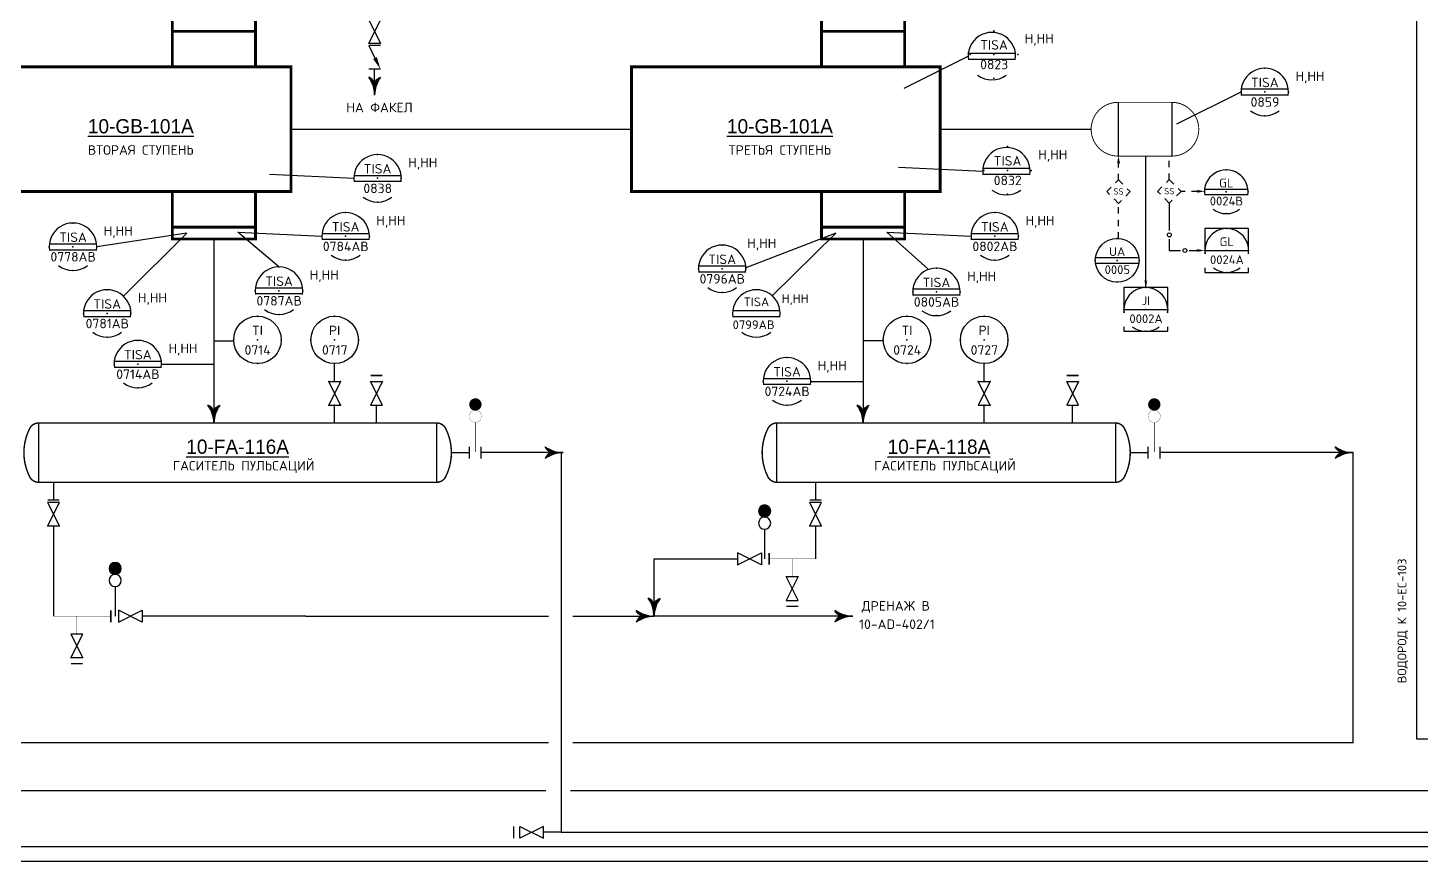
# Model space of a CAD drawing. Extents: x 230 to 652, y 120 to 276.
# Drawn here: x 303.64 to 325.93, y 123.62 to 136.96 of the extents above; entities that cross this region are included whole.
import ezdxf
from ezdxf.enums import TextEntityAlignment as Align

# ---------------------------------------------------------------- set-up
doc = ezdxf.new("R2010")
doc.units = 0
doc.header["$MEASUREMENT"] = 0
doc.linetypes.add('HIDDEN', pattern=[0.125, 0.0625, -0.0625])
doc.linetypes.add('SDASH', pattern=[0.09375, 0.046875, -0.046875])
doc.layers.get('0').update_dxf_attribs({"linetype": 'CONTINUOUS'})
for name, color, linetype in [('IN-ATTRIBS', 7, 'CONTINUOUS'), ('IN-ELECTRICAL', 7, 'HIDDEN'), ('IN-EQUIPMENT', 7, 'CONTINUOUS'), ('IN-INSTRUMENT', 7, 'SDASH'), ('IN-MAJ-PROC', 3, 'CONTINUOUS'), ('IN-MIN-PROC', 7, 'CONTINUOUS'), ('IN-SOFTWARE', 7, 'CONTINUOUS'), ('IN-TEXT', 51, 'CONTINUOUS')]:
    doc.layers.add(name, color=color, linetype=linetype)
doc.styles.add('ATTRIBS', font='SIMPLEX', dxfattribs={"width": 0.8, "height": 0.125})
doc.styles.add('B2', font='AU101S01', dxfattribs={"height": 0.14})
doc.styles.add('NARROW', font='simplex', dxfattribs={"width": 0.75, "height": 0.1})
doc.styles.add('S1', font='SIMPLEX.shx')
doc.styles.add('SIMPLEX', font='SIMPLEX')

# ---------------------------------------------------------------- blocks, each defined once
blk = doc.blocks.new('BUBTEXT')
at = {"layer": 'IN-ATTRIBS'}
for p in [(0, 0.25), (-0.25, 0), (0, 0), (0.25, 0), (0, -0.25)]:
    blk.add_point(p, dxfattribs=at)
at = {"layer": 'IN-ATTRIBS', "flags": 1}
for tag, style, width, p in [('IDNUM', 'ATTRIBS', 0.8, (0.009, 0.584)), ('DWGNO', 'ATTRIBS', 0.8, (0.003, 0.447)), ('FILENO', 'ATTRIBS', 0.8, (-0.003, 0.311)), ('LOC', 'ATTRIBS', 0.8, (-0.08, -0.422)), ('SIG', 'ATTRIBS', 0.8, (-0.087, -0.563)), ('INSTALL', 'ATTRIBS', 0.8, (-0.087, -0.699)), ('DATE', 'ATTRIBS', 0.8, (-0.088, -0.969)), ('SERV', 'ATTRIBS', 0.8, (-0.083, -0.838)), ('DES', 'NARROW', 0.75, (-0.087, -1.102)), ('CSYS', 'NARROW', 0.75, (-0.087, -1.243))]:
    blk.add_attdef(tag, text='', height=0.1, dxfattribs=dict(at, style=style, width=width)).set_placement(p, align=Align.CENTER)
at = {"layer": 'IN-ATTRIBS', "style": 'ATTRIBS', "flags": 1}
blk.add_attdef('SYSCDI', text='', height=0.1, dxfattribs=at).set_placement((-0.312, 0.312), align=Align.RIGHT)
at = {"layer": 'IN-ATTRIBS', "style": 'S1'}
for tag, p in [('XT', (0.324, 0.257)), ('A1', (0.323, 0.115)), ('A2', (0.323, -0.035)), ('A3', (0.323, -0.185)), ('RES', (0.323, -0.342))]:
    blk.add_attdef(tag, p, '', height=0.1, dxfattribs=at)
at = {"layer": 'IN-ATTRIBS', "style": 'ATTRIBS'}
blk.add_attdef('SYSCDV', text='', height=0.1, dxfattribs=at).set_placement((-0.312, 0.141), align=Align.RIGHT)
at = {"layer": 'IN-ATTRIBS', "style": 'S1'}
for tag, p in [('INSTTYPE', (0, 0.05)), ('TAGNUM', (0.002, -0.156)), ('MD', (0.402, -0.565)), ('SZ', (0.402, -0.696))]:
    blk.add_attdef(tag, text='', height=0.1, dxfattribs=at).set_placement(p, align=Align.CENTER)
blk = doc.blocks.new('T1FLANGE')
at = {"layer": 'IN-EQUIPMENT', "const_width": 0.015}
blk.add_lwpolyline([(0, 0.0625), (0, -0.0625)], dxfattribs=at)
blk = doc.blocks.new('PE13')
at = {"const_width": 0.015}
for points in [[(0, 0), (0.1875, 0)], [(0.1875, 0.0625), (0.1875, -0.0625)]]:
    blk.add_lwpolyline(points, dxfattribs=at)
blk = doc.blocks.new('PE2')
for points in [[(0, 0, 0.150368), (0.188, 0.062, 0.150368)], [(0.125, 0, 0.206864), (0.188, 0.062, 0.206864)], [(0.125, 0, -0.206864), (0.188, -0.062, -0.206864)]]:
    blk.add_lwpolyline(points, format="xyb")
blk.add_arc((-0.008, -0.336), 0.336, 54.4623, 88.6678)
for points in [[(0, 0), (0.125, 0), (0.04, 0.003), (0.141, 0.008)], [(0, 0), (0.125, 0), (0.04, -0.003), (0.141, -0.008)], [(0.04, 0.003), (0.141, 0.008), (0.079, 0.011), (0.156, 0.019)], [(0.079, 0.011), (0.156, 0.019), (0.117, 0.024), (0.169, 0.031)], [(0.117, 0.024), (0.169, 0.031), (0.154, 0.041), (0.179, 0.046)], [(0.154, 0.041), (0.179, 0.046), (0.188, 0.062)], [(0.04, -0.003), (0.141, -0.008), (0.079, -0.011), (0.156, -0.019)], [(0.079, -0.011), (0.156, -0.019), (0.117, -0.024), (0.169, -0.031)], [(0.117, -0.024), (0.169, -0.031), (0.154, -0.041), (0.179, -0.046)], [(0.154, -0.041), (0.179, -0.046), (0.188, -0.062)]]:
    blk.add_solid(points)
blk = doc.blocks.new('-ARROW')
blk.add_line((0.085, 0), (0.125, 0))
for points in [[(0.085, 0), (0, 0), (0.085, 0), (0.124, 0.025)], [(0.085, 0), (0, 0), (0.085, 0), (0.124, -0.025)]]:
    blk.add_solid(points)
blk = doc.blocks.new('PH11')
blk.add_lwpolyline([(-0.188, 0), (0, 0.188), (0.188, 0), (0, -0.188), (-0.188, 0)])
at = {"layer": 'IN-ATTRIBS', "style": 'S1', "flags": 1}
for tag, p in [('IDNUM', (0.003, 0.367)), ('DWGNO', (-0.003, 0.23)), ('MODNO', (0, -0.537)), ('SIG', (-0.002, -0.389)), ('ADDR', (0, -0.837)), ('DATE', (-0.008, -0.985))]:
    blk.add_attdef(tag, text='', height=0.1, dxfattribs=at).set_placement(p, align=Align.CENTER)
at = {"layer": 'IN-ATTRIBS', "style": 'S1'}
for tag, p in [('LSYS', (0, -0.047)), ('LNUM', (0.228, -0.183)), ('PT', (0, -0.687))]:
    blk.add_attdef(tag, text='', height=0.1, dxfattribs=at).set_placement(p, align=Align.CENTER)
blk = doc.blocks.new('SOFTCIR')
blk.add_circle((0, 0), 0.266)

msp = doc.modelspace()

# ---------------------------------------------------------------- hatches: boundary and pattern name
for points in [[(315.527, 129.228, -1), (315.334, 129.228, -1)], [(304.941, 128.31, 1), (305.135, 128.31, 1)]]:
    msp.add_hatch(color=2).paths.add_polyline_path(points)

# ---------------------------------------------------------------- linework, layer by layer
at = {"color": 3, "linetype": 'Continuous'}
for p, q in [((325.867, 125.578), (325.867, 147.149)), ((306.618, 133.583), (306.618, 131.778)), ((317.005, 133.583), (317.005, 131.778)), ((306.618, 131.778), (306.618, 130.828)), ((317.005, 131.778), (317.005, 130.828)), ((312.206, 130.163), (310.893, 130.163)), ((312.176, 130.166), (312.176, 124.085)), ((324.847, 130.163), (321.755, 130.163)), ((324.847, 125.515), (324.847, 130.163)), ((311.971, 125.515), (302.366, 125.515)), ((324.847, 125.515), (312.363, 125.515)), ((329.221, 125.578), (325.867, 125.578)), ((312.176, 124.085), (392.713, 124.085)), ((302.257, 123.858), (392.953, 123.858))]:
    msp.add_line(p, q, dxfattribs=at)
at = {"color": 2}
for p, q in [((309.285, 136.68), (309.095, 136.68)), ((309.095, 136.68), (309.196, 136.479)), ((309.285, 136.3), (309.095, 136.3)), ((310.703, 130.258), (310.703, 130.068)), ((315.43, 128.938), (315.43, 128.463)), ((305.038, 128.019), (305.038, 127.544))]:
    msp.add_line(p, q, dxfattribs=at)
at = {"color": 7, "linetype": 'Continuous'}
for p, q in [((317.661, 136), (318.686, 136.512)), ((322.027, 135.427), (323.053, 135.939)), ((317.572, 134.732), (318.919, 134.669)), ((307.51, 134.619), (308.857, 134.556)), ((306.183, 133.676), (304.744, 133.458)), ((305.174, 132.666), (306.183, 133.676)), ((306.999, 133.69), (308.346, 133.627)), ((307.656, 133.135), (306.999, 133.69)), ((316.57, 133.676), (315.128, 133.123)), ((315.552, 132.674), (316.57, 133.676)), ((318.04, 133.107), (317.386, 133.69)), ((317.386, 133.69), (318.733, 133.627)), ((306.618, 131.955), (306.936, 131.955)), ((317.329, 131.952), (317.005, 131.952)), ((305.781, 131.579), (306.618, 131.579)), ((316.168, 131.303), (317.005, 131.303))]:
    msp.add_line(p, q, dxfattribs=at)
at = {"linetype": 'Continuous'}
for p, q in [((318.689, 136.558), (319.443, 136.558)), ((318.689, 136.463), (319.443, 136.463)), ((323.056, 135.985), (323.81, 135.985)), ((323.056, 135.89), (323.81, 135.89)), ((307.853, 135.341), (313.3, 135.341)), ((318.24, 135.341), (320.655, 135.341)), ((318.922, 134.715), (319.676, 134.715)), ((308.86, 134.602), (309.614, 134.602)), ((308.86, 134.507), (309.614, 134.507)), ((318.922, 134.62), (319.676, 134.62)), ((322.47, 134.382), (323.165, 134.382)), ((322.47, 134.295), (323.165, 134.295)), ((308.349, 133.673), (309.103, 133.673)), ((308.349, 133.578), (309.103, 133.578)), ((318.736, 133.673), (319.49, 133.673)), ((318.736, 133.578), (319.49, 133.578)), ((303.987, 133.506), (304.741, 133.506)), ((303.987, 133.411), (304.741, 133.411)), ((322.474, 133.399), (323.174, 133.399)), ((314.374, 133.153), (315.128, 133.153)), ((320.723, 133.285), (321.418, 133.285)), ((320.723, 133.198), (321.418, 133.198)), ((314.374, 133.058), (315.128, 133.058)), ((307.283, 132.803), (308.037, 132.803)), ((307.283, 132.708), (308.037, 132.708)), ((317.802, 132.783), (318.556, 132.783)), ((317.802, 132.688), (318.556, 132.688)), ((304.534, 132.439), (305.288, 132.439)), ((314.921, 132.439), (315.675, 132.439)), ((321.18, 132.455), (321.88, 132.455)), ((304.534, 132.344), (305.288, 132.344)), ((314.921, 132.344), (315.675, 132.344)), ((305.024, 131.628), (305.778, 131.628)), ((305.024, 131.533), (305.778, 131.533)), ((315.411, 131.352), (316.165, 131.352)), ((315.411, 131.257), (316.165, 131.257))]:
    msp.add_line(p, q, dxfattribs=at)
at = {"color": 5, "linetype": 'Continuous'}
for p, q in [((304.053, 128.985), (304.053, 127.544)), ((316.245, 128.985), (316.245, 128.463)), ((313.662, 127.544), (313.662, 128.463)), ((313.662, 128.463), (314.998, 128.463)), ((308.088, 127.544), (305.47, 127.544)), ((308.088, 127.544), (311.971, 127.544)), ((312.363, 127.544), (313.662, 127.544)), ((316.84, 127.544), (313.631, 127.546)), ((302.424, 124.756), (311.932, 124.756)), ((312.324, 124.756), (336.281, 124.756)), ((312.176, 124.085), (311.891, 124.085))]:
    msp.add_line(p, q, dxfattribs=at)
at = {"color": 6, "linetype": 'Continuous'}
msp.add_line((229.992, 123.624), (499.167, 123.624), dxfattribs=at)
at = {"color": 2}
for points in [[(309.096, 137.092), (309.286, 136.712), (309.096, 136.712), (309.286, 137.092)], [(308.645, 130.923), (308.455, 131.303), (308.645, 131.303), (308.455, 130.923)], [(309.316, 130.923), (309.126, 131.303), (309.316, 131.303), (309.126, 130.923)], [(319.038, 130.923), (318.848, 131.303), (319.038, 131.303), (318.848, 130.923)], [(320.453, 130.923), (320.263, 131.303), (320.453, 131.303), (320.263, 130.923)], [(303.958, 129.365), (304.148, 128.985), (303.958, 128.985), (304.148, 129.365)], [(316.15, 129.365), (316.34, 128.985), (316.15, 128.985), (316.34, 129.365)], [(315.378, 128.368), (314.998, 128.558), (314.998, 128.368), (315.378, 128.558)], [(315.967, 128.178), (315.777, 127.798), (315.967, 127.798), (315.777, 128.178)], [(305.09, 127.449), (305.47, 127.639), (305.47, 127.449), (305.09, 127.639)], [(304.331, 127.259), (304.521, 126.879), (304.331, 126.879), (304.521, 127.259)], [(311.891, 124.18), (311.511, 123.99), (311.511, 124.18), (311.891, 123.99)]]:
    msp.add_lwpolyline(points, close=True, dxfattribs=at)
for points in [[(323.174, 133.345), (323.174, 133.749), (322.474, 133.749), (322.474, 133.345)], [(322.474, 133.121), (322.474, 133.049), (323.174, 133.049), (323.174, 133.121)], [(321.88, 132.401), (321.88, 132.805), (321.18, 132.805), (321.18, 132.401)], [(321.18, 132.176), (321.18, 132.105), (321.88, 132.105), (321.88, 132.176)]]:
    msp.add_lwpolyline(points)
for points, const_width in [([(310.753, 130.934, 1), (310.852, 130.934, 1)], 0.0988), ([(321.615, 130.934, 1), (321.714, 130.934, 1)], 0.0988), ([(310.705, 130.744, 1), (310.899, 130.744, 1)], 0.0038), ([(321.568, 130.744, 1), (321.761, 130.744, 1)], 0.0038)]:
    msp.add_lwpolyline(points, format="xyb", close=True, dxfattribs=dict(at, const_width=const_width))
for points, const_width in [([(310.802, 130.649), (310.802, 130.174)], 0.0076), ([(321.665, 130.649), (321.665, 130.174)], 0.0076), ([(321.565, 130.258), (321.565, 130.068)], 0.0228)]:
    msp.add_lwpolyline(points, dxfattribs=dict(at, const_width=const_width))
at = {"const_width": 0.0228}
for points in [[(310.418, 130.163), (310.703, 130.163)], [(321.28, 130.163), (321.565, 130.163)]]:
    msp.add_lwpolyline(points, dxfattribs=at)
at = {"color": 5, "linetype": 'Continuous', "const_width": 0.0076}
for points in [[(315.503, 128.463), (316.245, 128.463)], [(315.872, 128.463), (315.872, 128.178)], [(304.969, 127.544), (304.053, 127.544)], [(304.426, 127.544), (304.426, 127.259)]]:
    msp.add_lwpolyline(points, dxfattribs=at)
for centre, radius in [((321.071, 133.241), 0.35), ((307.315, 131.968), 0.38), ((308.55, 131.968), 0.38), ((317.708, 131.968), 0.38), ((318.943, 131.968), 0.38)]:
    msp.add_circle(centre, radius)
for centre, radius, start, end in [((319.066, 136.51), 0.38, 351.1529, 188.8471), ((319.066, 136.51), 0.38, 232.6037, 307.3963), ((323.433, 135.937), 0.38, 351.1529, 188.8471), ((323.433, 135.937), 0.38, 232.6037, 307.3963), ((309.237, 134.555), 0.38, 351.1529, 188.8471), ((319.299, 134.668), 0.38, 351.1529, 188.8471), ((322.817, 134.339), 0.35, 351.1529, 188.8471), ((309.237, 134.555), 0.38, 232.6037, 307.3963), ((319.299, 134.668), 0.38, 232.6037, 307.3963), ((308.726, 133.626), 0.38, 351.1529, 188.8471), ((319.113, 133.626), 0.38, 351.1529, 188.8471), ((322.817, 134.339), 0.35, 232.6037, 307.3963), ((304.364, 133.459), 0.38, 351.1529, 188.8471), ((322.824, 133.399), 0.35, 351.1529, 188.8471), ((308.726, 133.626), 0.38, 232.6037, 307.3963), ((314.751, 133.106), 0.38, 351.1529, 188.8471), ((319.113, 133.626), 0.38, 232.6037, 307.3963), ((304.364, 133.459), 0.38, 232.6037, 307.3963), ((307.66, 132.755), 0.38, 351.1529, 188.8471), ((318.179, 132.736), 0.38, 351.1529, 188.8471), ((322.824, 133.399), 0.35, 232.6037, 307.3963), ((304.911, 132.391), 0.38, 351.1529, 188.8471), ((314.751, 133.106), 0.38, 232.6037, 307.3963), ((315.298, 132.391), 0.38, 351.1529, 188.8471), ((321.53, 132.455), 0.35, 351.1529, 188.8471), ((307.66, 132.755), 0.38, 232.6037, 307.3963), ((318.179, 132.736), 0.38, 232.6037, 307.3963), ((304.911, 132.391), 0.38, 232.6037, 307.3963), ((315.298, 132.391), 0.38, 232.6037, 307.3963), ((321.53, 132.455), 0.35, 232.6037, 307.3963), ((305.401, 131.58), 0.38, 351.1529, 188.8471), ((315.788, 131.305), 0.38, 351.1529, 188.8471), ((305.401, 131.58), 0.38, 232.6037, 307.3963), ((315.788, 131.305), 0.38, 232.6037, 307.3963)]:
    msp.add_arc(centre, radius, start, end)
at = {"color": 2}
for centre, start, end in [((315.43, 129.228), 0, 180), ((315.43, 129.228), 180, 0), ((315.43, 129.035), 0, 180), ((315.43, 129.035), 180, 0), ((305.038, 128.31), 0, 180), ((305.038, 128.31), 180, 0), ((305.038, 128.116), 0, 180), ((305.038, 128.116), 180, 0)]:
    msp.add_arc(centre, 0.0969, start, end, dxfattribs=at)
msp.add_solid([(309.225, 136.496), (309.285, 136.3), (309.167, 136.463)], dxfattribs=at)
at = {"layer": 'IN-ATTRIBS', "color": 2}
for p in [(308.455, 131.303), (308.55, 131.303), (308.645, 131.303), (318.848, 131.303), (318.943, 131.303), (319.038, 131.303), (308.455, 130.923), (308.55, 130.923), (308.645, 130.923), (318.943, 130.923), (319.038, 130.923)]:
    msp.add_point(p, dxfattribs=at)
at = {"layer": 'IN-ELECTRICAL', "linetype": 'Continuous'}
msp.add_line((321.53, 132.805), (321.53, 134.91), dxfattribs=at)
at = {"layer": 'IN-ELECTRICAL'}
for p, q in [((321.905, 134.533), (321.905, 134.91)), ((321.092, 134.528), (321.092, 134.801)), ((322.358, 134.346), (322.092, 134.346)), ((321.092, 133.591), (321.092, 134.16))]:
    msp.add_line(p, q, dxfattribs=at)
at = {"layer": 'IN-EQUIPMENT', "color": 6}
for p, q in [((321.085, 135.771), (321.085, 134.91)), ((321.946, 135.771), (321.946, 134.91)), ((303.816, 129.688), (303.816, 130.638)), ((310.181, 130.638), (310.181, 129.688)), ((315.628, 129.688), (315.628, 130.638)), ((321.043, 130.638), (321.043, 129.688))]:
    msp.add_line(p, q, dxfattribs=at)
at = {"layer": 'IN-EQUIPMENT', "color": 6, "const_width": 0.0456}
for points in [[(305.953, 136.338), (305.953, 137.098), (307.283, 137.098), (307.283, 136.338)], [(316.34, 136.338), (316.34, 137.098), (317.67, 137.098), (317.67, 136.338)], [(305.953, 136.908), (307.283, 136.908)], [(316.34, 136.908), (317.67, 136.908)], [(302.913, 136.338), (302.913, 134.343), (307.853, 134.343), (307.853, 136.338), (302.913, 136.338)], [(313.3, 136.338), (313.3, 134.343), (318.24, 134.343), (318.24, 136.338), (313.3, 136.338)], [(305.953, 134.343), (305.953, 133.583), (307.283, 133.583), (307.283, 134.343)], [(316.34, 134.343), (316.34, 133.583), (317.67, 133.583), (317.67, 134.343)], [(305.953, 133.773), (307.283, 133.773)], [(316.34, 133.773), (317.67, 133.773)]]:
    msp.add_lwpolyline(points, dxfattribs=at)
at = {"layer": 'IN-EQUIPMENT', "color": 6}
for points, const_width in [([(321.085, 135.771), (321.946, 135.771, -1), (321.946, 134.91), (321.085, 134.91, -1)], 0.015), ([(303.816, 130.638, 0.267949), (303.674, 130.556, 0.242718), (303.674, 129.77, 0.267949), (303.816, 129.688), (310.181, 129.688, 0.267949), (310.323, 129.77, 0.242718), (310.323, 130.556, 0.267949), (310.181, 130.638)], 0.0228), ([(315.628, 130.638, 0.267949), (315.486, 130.556, 0.242718), (315.486, 129.77, 0.267949), (315.628, 129.688), (321.043, 129.688, 0.267949), (321.185, 129.77, 0.242718), (321.185, 130.556, 0.267949), (321.043, 130.638)], 0.0228)]:
    msp.add_lwpolyline(points, format="xyb", close=True, dxfattribs=dict(at, const_width=const_width))
at = {"layer": 'IN-EQUIPMENT', "color": 2, "const_width": 0.0228}
for points in [[(309.126, 131.398), (309.316, 131.398)], [(320.263, 131.398), (320.453, 131.398)], [(310.893, 130.258), (310.893, 130.068)], [(321.755, 130.258), (321.755, 130.068)], [(315.503, 128.368), (315.503, 128.558)], [(304.969, 127.449), (304.969, 127.639)], [(315.777, 127.703), (315.967, 127.703)], [(311.416, 123.99), (311.416, 124.18)]]:
    msp.add_lwpolyline(points, dxfattribs=at)
at = {"layer": 'IN-MIN-PROC', "color": 5}
msp.add_line((309.19, 136.078), (309.19, 136.3), dxfattribs=at)
at = {"layer": 'IN-MIN-PROC'}
for p, q in [((308.55, 131.303), (308.55, 131.588)), ((318.943, 131.303), (318.943, 131.588)), ((308.55, 130.638), (308.55, 130.923)), ((318.943, 130.638), (318.943, 130.923))]:
    msp.add_line(p, q, dxfattribs=at)
at = {"layer": 'IN-MIN-PROC', "color": 7}
for p, q in [((309.221, 130.638), (309.221, 130.923)), ((320.358, 130.638), (320.358, 130.923))]:
    msp.add_line(p, q, dxfattribs=at)
at = {"layer": 'IN-SOFTWARE'}
for p, q in [((321.905, 134.153), (321.905, 133.72)), ((321.905, 133.578), (321.905, 133.399)), ((321.905, 133.399), (322.084, 133.399)), ((322.225, 133.399), (322.358, 133.399))]:
    msp.add_line(p, q, dxfattribs=at)

# ---------------------------------------------------------------- block references
at = {"color": 5, "linetype": 'Continuous', "xscale": 1.52, "yscale": 1.52, "zscale": 1.52, "rotation": 270}
msp.add_blockref('PE13', (316.245, 129.688), dxfattribs=at)
at = {"layer": 'IN-EQUIPMENT', "color": 7, "xscale": 1.52, "yscale": 1.52, "zscale": 1.52, "rotation": 270}
for p in [(304.053, 129.688), (316.245, 129.688)]:
    msp.add_blockref('PE13', p, dxfattribs=at)
at = {"layer": 'IN-EQUIPMENT', "color": 2, "xscale": 1.52, "yscale": 1.52, "zscale": 1.52, "rotation": 270}
msp.add_blockref('T1FLANGE', (304.426, 126.784), dxfattribs=at)
at = {"layer": 'IN-INSTRUMENT'}
for p, xscale, yscale, zscale, values in [((319.1, 136.538), 1.52, 1.52, 1.52, {'INSTTYPE': 'TISA', 'TAGNUM': '0823', 'A1': 'H,HH'}), ((323.433, 135.937), 1.52, 1.52, 1.52, {'INSTTYPE': 'TISA', 'TAGNUM': '0859', 'A1': 'H,HH'}), ((309.237, 134.555), 1.52, 1.52, 1.52, {'INSTTYPE': 'TISA', 'TAGNUM': '0838', 'A1': 'H,HH'}), ((319.317, 134.682), 1.52, 1.52, 1.52, {'INSTTYPE': 'TISA', 'TAGNUM': '0832', 'A1': 'H,HH'}), ((322.817, 134.339), 1.4, 1.4, 1.4, {'INSTTYPE': 'GL', 'TAGNUM': '0024B'}), ((308.726, 133.626), 1.52, 1.52, 1.52, {'INSTTYPE': 'TISA', 'TAGNUM': '0784AB', 'A1': 'H,HH'}), ((319.113, 133.626), 1.52, 1.52, 1.52, {'INSTTYPE': 'TISA', 'TAGNUM': '0802AB', 'A1': 'H,HH'}), ((304.364, 133.459), 1.52, 1.52, 1.52, {'INSTTYPE': 'TISA', 'TAGNUM': '0778AB', 'A1': 'H,HH'}), ((321.071, 133.241), 1.4, 1.4, 1.4, {'INSTTYPE': 'UA', 'TAGNUM': '0005'}), ((322.824, 133.399), 1.4, 1.4, 1.4, {'INSTTYPE': 'GL', 'TAGNUM': '0024A'}), ((307.66, 132.755), 1.52, 1.52, 1.52, {'INSTTYPE': 'TISA', 'TAGNUM': '0787AB', 'A1': 'H,HH'}), ((318.179, 132.736), 1.52, 1.52, 1.52, {'INSTTYPE': 'TISA', 'TAGNUM': '0805AB', 'A1': 'H,HH'}), ((304.911, 132.391), 1.52, 1.52, 1.52, {'INSTTYPE': 'TISA', 'TAGNUM': '0781AB', 'A1': 'H,HH'}), ((321.53, 132.455), 1.4, 1.4, 1.4, {'INSTTYPE': 'JI', 'TAGNUM': '0002A'}), ((307.315, 131.968), 1.52, 1.52, 1.52, {'INSTTYPE': 'TI', 'TAGNUM': '0714'}), ((308.55, 131.968), 1.52, 1.52, 1.52, {'INSTTYPE': 'PI', 'TAGNUM': '0717'}), ((317.708, 131.968), 1.52, 1.52, 1.52, {'INSTTYPE': 'TI', 'TAGNUM': '0724'}), ((318.943, 131.968), 1.52, 1.52, 1.52, {'INSTTYPE': 'PI', 'TAGNUM': '0727'}), ((305.401, 131.58), 1.52, 1.52, 1.52, {'INSTTYPE': 'TISA', 'TAGNUM': '0714AB', 'A1': 'H,HH'}), ((315.788, 131.305), 1.52, 1.52, 1.52, {'INSTTYPE': 'TISA', 'TAGNUM': '0724AB', 'A1': 'H,HH'})]:
    msp.add_blockref('BUBTEXT', p, dxfattribs=dict(at, xscale=xscale, yscale=yscale, zscale=zscale)).add_auto_attribs(values)
for p in [(321.092, 134.341), (321.905, 134.346)]:
    msp.add_blockref('PH11', p, dxfattribs=at).add_auto_attribs({'LSYS': 'SS'})
ref = msp.add_blockref('BUBTEXT', (314.751, 133.106), dxfattribs=dict(at, xscale=1.52, yscale=1.52, zscale=1.52))
ref.add_attrib('INSTTYPE', 'TISA', dxfattribs={"layer": 'IN-ATTRIBS', "height": 0.152, "style": 'S1'}).set_placement((314.751, 133.182), align=Align.CENTER)
ref.add_attrib('TAGNUM', '0796AB', dxfattribs={"layer": 'IN-ATTRIBS', "height": 0.152, "style": 'S1'}).set_placement((314.754, 132.869), align=Align.CENTER)
ref.add_attrib('A1', 'H,HH', (315.152, 133.438), dxfattribs={"layer": 'IN-ATTRIBS', "height": 0.152, "style": 'S1'})
at = {"layer": 'IN-MAJ-PROC', "color": 7, "xscale": 1.52, "yscale": 1.52, "zscale": 1.52, "rotation": 180}
for p in [(312.206, 130.163), (324.847, 130.163)]:
    msp.add_blockref('PE2', p, dxfattribs=at)
at = {"layer": 'IN-MIN-PROC', "color": 7, "xscale": 1.52, "yscale": 1.52, "zscale": 1.52}
for p, rotation in [((309.19, 135.888), 89.99999999999999), ((306.618, 130.638), 90), ((317.005, 130.638), 90), ((313.662, 127.546), 89.99999999999999), ((313.662, 127.544), 180), ((316.84, 127.544), 180)]:
    msp.add_blockref('PE2', p, dxfattribs=dict(at, rotation=rotation))
at = {"layer": 'IN-SOFTWARE', "xscale": 0.1176581325, "yscale": 0.1176581325, "zscale": 0.1176581325, "rotation": 180}
for p in [(321.905, 133.649), (322.155, 133.399)]:
    msp.add_blockref('SOFTCIR', p, dxfattribs=at)
at = {"layer": 'IN-SOFTWARE', "rotation": 180}
msp.add_blockref('-ARROW', (322.467, 133.399), dxfattribs=at)
at = {"layer": 'IN-TEXT'}
for p, rotation in [((321.092, 134.91), 270), ((322.467, 134.346), 180), ((321.53, 132.805), 90)]:
    msp.add_blockref('-ARROW', p, dxfattribs=dict(at, rotation=rotation))

# ---------------------------------------------------------------- texts
at = {"color": 7, "linetype": 'Continuous'}
for s, style, p in [('TISA', 'S1', (315.095, 132.507)), ('H,HH', 'SIMPLEX', (315.704, 132.558)), ('0799AB', 'S1', (314.918, 132.14))]:
    msp.add_text(s, height=0.14, dxfattribs=dict(at, style=style)).set_placement(p)
at = {"layer": 'IN-TEXT', "color": 1, "style": 'S1'}
for s, p in [('НА ФАКЕЛ', (308.736, 135.612)), ('ДРЕНАЖ В', (316.984, 127.634)), ('10-AD-402/1', (316.942, 127.34))]:
    msp.add_text(s, height=0.152, dxfattribs=at).set_placement(p)
at = {"layer": 'IN-TEXT', "color": 4}
for s, height, style, p in [('%%U10-GB-101A', 0.228, 'B2', (305.449, 135.388)), ('%%U10-GB-101A', 0.228, 'B2', (315.675, 135.388)), ('ВТОРАЯ СТУПЕНЬ', 0.152, 'S1', (305.449, 135.008)), ('ТРЕТЬЯ СТУПЕНЬ', 0.152, 'S1', (315.675, 135.008)), ('%%U10-FA-116A', 0.228, 'B2', (306.998, 130.258)), ('%%U10-FA-118A', 0.228, 'B2', (318.219, 130.258))]:
    msp.add_text(s, height=height, dxfattribs=dict(at, style=style)).set_placement(p, align=Align.MIDDLE)
at = {"layer": 'IN-TEXT', "color": 4, "style": 'S1'}
for p in [(307.093, 129.878), (318.314, 129.878)]:
    msp.add_text('ГАСИТЕЛЬ ПУЛЬСАЦИЙ', height=0.152, dxfattribs=at).set_placement(p, align=Align.CENTER)
at = {"layer": 'IN-TEXT', "color": 1, "style": 'SIMPLEX'}
msp.add_text('ВОДОРОД К 10-ЕС-103', height=0.14, rotation=90, dxfattribs=at).set_placement((325.698, 126.472))

doc.saveas('drawing.dxf')
